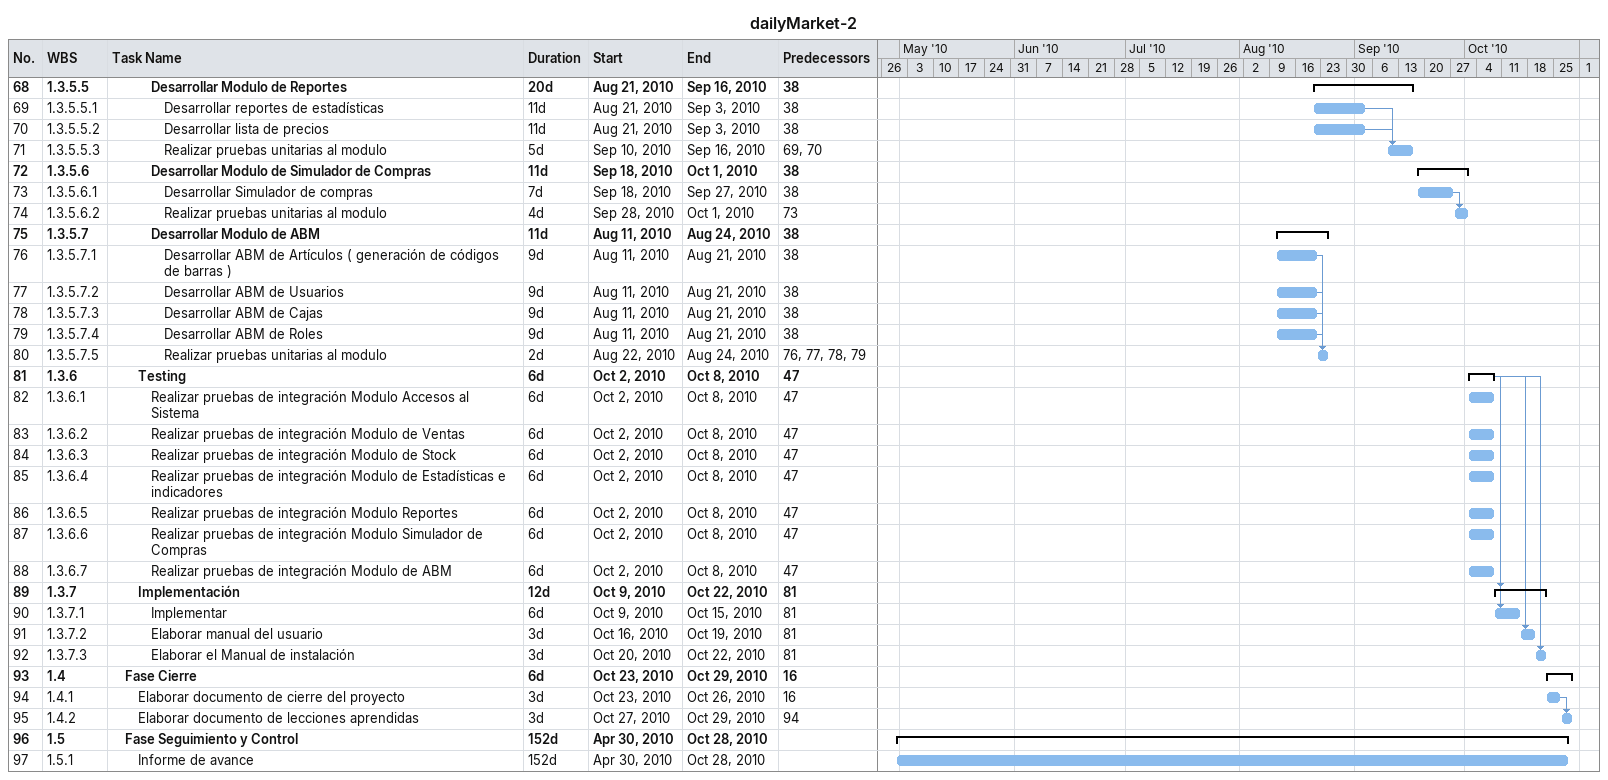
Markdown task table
dailyMarket-2

| ID | WBS | Task | Duration | Start | Finish | Predecessors |
|---|---|---|---|---|---|---|
| 68 | 1.3.5.5 | **Desarrollar Modulo de Reportes** | 20d | 2010-08-21 | 2010-09-16 | 38 |
| 69 | 1.3.5.5.1 | Desarrollar reportes de estadísticas | 11d | 2010-08-21 | 2010-09-03 | 38 |
| 70 | 1.3.5.5.2 | Desarrollar lista de precios | 11d | 2010-08-21 | 2010-09-03 | 38 |
| 71 | 1.3.5.5.3 | Realizar pruebas unitarias al modulo | 5d | 2010-09-10 | 2010-09-16 | 69, 70 |
| 72 | 1.3.5.6 | **Desarrollar Modulo de Simulador de Compras** | 11d | 2010-09-18 | 2010-10-01 | 38 |
| 73 | 1.3.5.6.1 | Desarrollar Simulador de compras | 7d | 2010-09-18 | 2010-09-27 | 38 |
| 74 | 1.3.5.6.2 | Realizar pruebas unitarias al modulo | 4d | 2010-09-28 | 2010-10-01 | 73 |
| 75 | 1.3.5.7 | **Desarrollar Modulo de ABM** | 11d | 2010-08-11 | 2010-08-24 | 38 |
| 76 | 1.3.5.7.1 | Desarrollar ABM de Artículos ( generación de códigos de barras ) | 9d | 2010-08-11 | 2010-08-21 | 38 |
| 77 | 1.3.5.7.2 | Desarrollar ABM de Usuarios | 9d | 2010-08-11 | 2010-08-21 | 38 |
| 78 | 1.3.5.7.3 | Desarrollar ABM de Cajas | 9d | 2010-08-11 | 2010-08-21 | 38 |
| 79 | 1.3.5.7.4 | Desarrollar ABM de Roles | 9d | 2010-08-11 | 2010-08-21 | 38 |
| 80 | 1.3.5.7.5 | Realizar pruebas unitarias al modulo | 2d | 2010-08-22 | 2010-08-24 | 76, 77, 78, 79 |
| 81 | 1.3.6 | **Testing** | 6d | 2010-10-02 | 2010-10-08 | 47 |
| 82 | 1.3.6.1 | Realizar pruebas de integración Modulo Accesos al Sistema | 6d | 2010-10-02 | 2010-10-08 | 47 |
| 83 | 1.3.6.2 | Realizar pruebas de integración Modulo de Ventas | 6d | 2010-10-02 | 2010-10-08 | 47 |
| 84 | 1.3.6.3 | Realizar pruebas de integración Modulo de Stock | 6d | 2010-10-02 | 2010-10-08 | 47 |
| 85 | 1.3.6.4 | Realizar pruebas de integración Modulo de Estadísticas e indicadores | 6d | 2010-10-02 | 2010-10-08 | 47 |
| 86 | 1.3.6.5 | Realizar pruebas de integración Modulo Reportes | 6d | 2010-10-02 | 2010-10-08 | 47 |
| 87 | 1.3.6.6 | Realizar pruebas de integración Modulo Simulador de Compras | 6d | 2010-10-02 | 2010-10-08 | 47 |
| 88 | 1.3.6.7 | Realizar pruebas de integración Modulo de ABM | 6d | 2010-10-02 | 2010-10-08 | 47 |
| 89 | 1.3.7 | **Implementación** | 12d | 2010-10-09 | 2010-10-22 | 81 |
| 90 | 1.3.7.1 | Implementar | 6d | 2010-10-09 | 2010-10-15 | 81 |
| 91 | 1.3.7.2 | Elaborar manual del usuario | 3d | 2010-10-16 | 2010-10-19 | 81 |
| 92 | 1.3.7.3 | Elaborar el Manual de instalación | 3d | 2010-10-20 | 2010-10-22 | 81 |
| 93 | 1.4 | **Fase Cierre** | 6d | 2010-10-23 | 2010-10-29 | 16 |
| 94 | 1.4.1 | Elaborar documento de cierre del proyecto | 3d | 2010-10-23 | 2010-10-26 | 16 |
| 95 | 1.4.2 | Elaborar documento de lecciones aprendidas | 3d | 2010-10-27 | 2010-10-29 | 94 |
| 96 | 1.5 | **Fase Seguimiento y Control** | 152d | 2010-04-30 | 2010-10-28 |  |
| 97 | 1.5.1 | Informe de avance | 152d | 2010-04-30 | 2010-10-28 |  |
